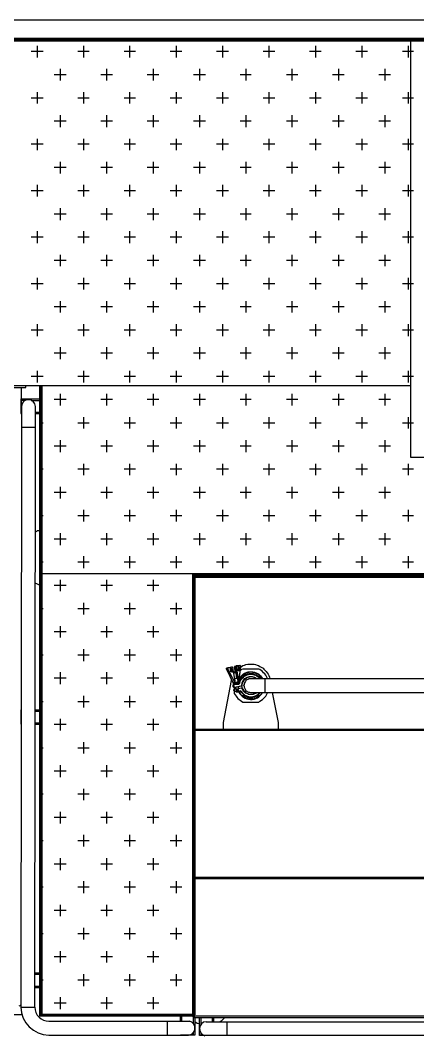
# Model space of a CAD drawing. Header units: millimetres. Extents: x -62354 to 129108, y -71259 to 35407.
# Drawn here: x 13012 to 14100, y -5829 to -3052 of the extents above; entities that cross this region are included whole.
import ezdxf

# ---------------------------------------------------------------- set-up
doc = ezdxf.new("R2010")
doc.units = ezdxf.units.MM
doc.header["$MEASUREMENT"] = 0
doc.layers.add('1st FL Layout xrf$0$CR-Machine', color=7, linetype='Continuous', transparency=0.5)
doc.layers.add('1st FL Layout xrf$0$CR-Sandwich Panel', color=3, linetype='Continuous')

# ---------------------------------------------------------------- blocks, each defined once
blk = doc.blocks.new('1st FL Layout xrf$0$M6')
for p, q in [((-9198.0077, 1894.6927), (-9203.5077, 1894.6927)), ((-9202.6483, 1893.7024), (-9202.6594, 1893.7024)), ((-9202.6075, 1893.2294), (-9201.2492, 1893.2294)), ((-9202.1815, 1893.2233), (-9202.1815, 1893.2294)), ((-9201.448, 1893.2183), (-9202.1827, 1893.2183)), ((-9202.0926, 1892.9677), (-9202.0926, 1892.9726)), ((-9202.0815, 1892.9689), (-9202.0852, 1892.9689)), ((-9202.0703, 1892.9763), (-9202.0703, 1892.9726)), ((-9202.0642, 1892.9738), (-9202.0642, 1892.9701)), ((-9202.0864, 1892.9664), (-9202.0839, 1892.9639)), ((-9202.0852, 1892.9627), (-9202.0827, 1892.9627)), ((-9202.0642, 1892.9664), (-9202.0605, 1892.9664)), ((-9202.0605, 1892.9652), (-9202.0642, 1892.9652)), ((-9202.0629, 1892.9664), (-9202.0629, 1892.9627)), ((-9202.0333, 1892.9417), (-9201.448, 1892.9417)), ((-9202.0753, 1892.9269), (-9202.0753, 1892.9244)), ((-9202.0629, 1892.9331), (-9202.0629, 1892.9306)), ((-9202.1827, 1892.8022), (-9202.1852, 1892.8022)), ((-9202.1852, 1892.8009), (-9199.7118, 1892.8009)), ((-9202.184, 1892.3947), (-9202.184, 1892.3972)), ((-9202.1827, 1892.0218), (-9202.1877, 1892.0218)), ((-9202.184, 1892.0156), (-9202.184, 1892.0218)), ((-9202.1827, 1892.0144), (-9202.1827, 1891.9662)), ((-9202.1667, 1892.0144), (-9202.1667, 1891.9953)), ((-9202.1827, 1891.9662), (-9202.2222, 1891.9662))]:
    blk.add_line(p, q)
for points in [[(-9201.5925, 1894.6927), (-9201.5925, 1893.548), (-9201.2492, 1893.548)], [(-9203.5052, 1894.6903), (-9198.0114, 1894.6903)], [(-9203.5015, 1894.6866), (-9198.0139, 1894.6866)], [(-9201.5925, 1893.7431), (-9203.5201, 1893.7431), (-9203.5201, 1893.7382), (-9203.446, 1893.7382), (-9203.446, 1893.7431)], [(-9202.7199, 1893.7431), (-9202.7199, 1893.7382), (-9202.6458, 1893.7382), (-9202.6458, 1893.7431)], [(-9202.6581, 1893.6888), (-9202.6581, 1893.7382)], [(-9202.605, 1893.7431), (-9202.605, 1892.0218), (-9202.6075, 1892.0218)], [(-9201.448, 1892.0181), (-9202.6075, 1892.0181), (-9202.6075, 1893.7431)], [(-9202.6013, 1892.0242), (-9202.6013, 1893.7431)], [(-9202.6594, 1893.7073), (-9202.6075, 1893.7073)], [(-9202.6594, 1893.7073), (-9202.6594, 1893.6666), (-9202.6581, 1893.6666)], [(-9202.631, 1893.7024), (-9202.6075, 1893.7024)], [(-9202.6594, 1893.6703), (-9202.6581, 1893.6703)], [(-9202.6199, 1893.6703), (-9202.6075, 1893.6703)], [(-9202.6199, 1893.6666), (-9202.6075, 1893.6666)], [(-9202.6199, 1893.6283), (-9202.6581, 1893.6283)], [(-9202.6199, 1893.343), (-9202.6161, 1893.3455), (-9202.6137, 1893.3468), (-9202.61, 1893.3468), (-9202.6075, 1893.348)], [(-9202.1864, 1892.023), (-9202.1889, 1892.023), (-9202.1889, 1893.2294)], [(-9202.1852, 1892.0218), (-9202.1852, 1893.2294)], [(-9202.1827, 1893.2294), (-9202.1827, 1892.3959), (-9202.184, 1892.3947), (-9199.7143, 1892.3947)], [(-9202.1827, 1893.227), (-9202.1815, 1893.227)], [(-9202.1827, 1893.2233), (-9201.243, 1893.2233)], [(-9201.4505, 1893.2208), (-9202.1827, 1893.2208)], [(-9202.1815, 1893.2257), (-9201.4332, 1893.2257)], [(-9202.6075, 1893.1986), (-9202.61, 1893.1986), (-9202.6137, 1893.1998), (-9202.6161, 1893.201), (-9202.6199, 1893.2023), (-9202.6199, 1893.2035)], [(-9202.0728, 1892.9306), (-9202.0926, 1892.9677), (-9202.0963, 1892.9677), (-9202.0963, 1892.9701), (-9202.095, 1892.9714), (-9202.0913, 1892.9726), (-9202.0827, 1892.9738)], [(-9202.0926, 1892.9677), (-9202.0938, 1892.9689), (-9202.0938, 1892.9701), (-9202.0926, 1892.9701)], [(-9202.0926, 1892.9714), (-9202.0913, 1892.9714), (-9202.0815, 1892.9738)], [(-9202.0926, 1892.9726), (-9202.0913, 1892.9726), (-9202.0913, 1892.9714)], [(-9202.0852, 1892.9701), (-9202.0852, 1892.9602), (-9202.0839, 1892.9627), (-9202.0864, 1892.9652)], [(-9202.0827, 1892.9701), (-9202.0852, 1892.9701), (-9202.0864, 1892.9689), (-9202.0864, 1892.9652)], [(-9202.0864, 1892.9677), (-9202.0852, 1892.9689)], [(-9202.0852, 1892.9677), (-9202.0827, 1892.9677), (-9202.0827, 1892.9701)], [(-9202.0815, 1892.9689), (-9202.0827, 1892.9677), (-9202.0839, 1892.9689)], [(-9202.0827, 1892.9738), (-9202.0802, 1892.9738), (-9202.0802, 1892.9714)], [(-9202.0802, 1892.9726), (-9202.0815, 1892.9738)], [(-9202.0716, 1892.9306), (-9202.079, 1892.9714), (-9202.0802, 1892.9714)], [(-9202.0605, 1892.9775), (-9202.0691, 1892.9763), (-9202.0728, 1892.9751), (-9202.0741, 1892.9751), (-9202.0741, 1892.9726)], [(-9202.0716, 1892.9726), (-9202.0642, 1892.9318), (-9202.0654, 1892.9417), (-9202.0716, 1892.9417), (-9202.0728, 1892.9405), (-9202.0741, 1892.9405)], [(-9202.0716, 1892.959), (-9202.0741, 1892.9726), (-9202.0703, 1892.9726)], [(-9202.0691, 1892.9751), (-9202.0716, 1892.9751), (-9202.0716, 1892.9726)], [(-9202.0691, 1892.9751), (-9202.0691, 1892.9763), (-9202.0703, 1892.9763)], [(-9202.0703, 1892.9726), (-9202.0629, 1892.9318)], [(-9202.058, 1892.9763), (-9202.0592, 1892.9775), (-9202.0691, 1892.9751)], [(-9202.0617, 1892.9738), (-9202.0654, 1892.9738), (-9202.0654, 1892.9714), (-9202.0617, 1892.9714)], [(-9202.0642, 1892.9726), (-9202.0654, 1892.9726)], [(-9202.0629, 1892.9677), (-9202.0642, 1892.9677), (-9202.0654, 1892.9689), (-9202.0617, 1892.9701), (-9202.0605, 1892.9701)], [(-9202.0642, 1892.9689), (-9202.0605, 1892.9701), (-9202.0605, 1892.9689), (-9202.0654, 1892.9689)], [(-9202.0629, 1892.9714), (-9202.0642, 1892.9726)], [(-9202.0629, 1892.9677), (-9202.0642, 1892.9689), (-9202.0642, 1892.9677)], [(-9202.0629, 1892.9318), (-9202.0568, 1892.9738), (-9202.0555, 1892.9751), (-9202.0518, 1892.9775), (-9202.0469, 1892.9788), (-9202.0432, 1892.98), (-9202.0382, 1892.9812), (-9202.021, 1892.9812), (-9202.0172, 1892.98), (-9202.0123, 1892.9788), (-9202.0086, 1892.9775), (-9202.0049, 1892.9751), (-9202, 1892.9726), (-9201.9963, 1892.9701), (-9201.9938, 1892.9677), (-9201.9901, 1892.9639), (-9201.9876, 1892.9615), (-9201.9851, 1892.9578), (-9201.9827, 1892.9541), (-9201.9802, 1892.9504), (-9201.979, 1892.9454), (-9201.9777, 1892.9417)], [(-9202.0629, 1892.9714), (-9202.0629, 1892.9738)], [(-9202.0629, 1892.9331), (-9202.0568, 1892.9738)], [(-9202.0617, 1892.9726), (-9202.0629, 1892.9726)], [(-9202.0617, 1892.9738), (-9202.0617, 1892.9714)], [(-9202.0605, 1892.9775), (-9202.0592, 1892.9775)], [(-9202.058, 1892.9763), (-9202.058, 1892.9751), (-9202.0568, 1892.9751), (-9202.0568, 1892.9738)], [(-9202.0963, 1892.9677), (-9202.0778, 1892.9294), (-9202.0778, 1892.9269), (-9202.0703, 1892.9269)], [(-9202.0839, 1892.9627), (-9202.0839, 1892.9602), (-9202.0852, 1892.9602)], [(-9202.0839, 1892.9677), (-9202.0839, 1892.9639), (-9202.0827, 1892.9639), (-9202.0839, 1892.9652), (-9202.0827, 1892.9652), (-9202.0815, 1892.9664), (-9202.0815, 1892.9639), (-9202.0827, 1892.9627)], [(-9202.0827, 1892.9664), (-9202.0839, 1892.9664)], [(-9202.0827, 1892.9677), (-9202.0815, 1892.9652)], [(-9202.0827, 1892.9639), (-9202.0827, 1892.9664)], [(-9202.0827, 1892.9627), (-9202.0815, 1892.9602), (-9202.0802, 1892.9602), (-9202.0815, 1892.9639)], [(-9202.0679, 1892.9417), (-9202.0703, 1892.9578), (-9202.0728, 1892.959), (-9202.0765, 1892.959), (-9202.0765, 1892.9578)], [(-9202.0703, 1892.9578), (-9202.0741, 1892.9578), (-9202.0753, 1892.9565), (-9202.0765, 1892.9565)], [(-9202.0728, 1892.9602), (-9202.0741, 1892.959)], [(-9202.0629, 1892.9627), (-9202.0642, 1892.9627), (-9202.0642, 1892.9664)], [(-9202.0642, 1892.9639), (-9202.0605, 1892.9639)], [(-9202.0617, 1892.9652), (-9202.0629, 1892.9664)], [(-9202.0617, 1892.9664), (-9202.0617, 1892.9627), (-9202.0605, 1892.9639)], [(-9202.0605, 1892.9639), (-9202.0605, 1892.9664)], [(-9201.9851, 1892.9417), (-9201.9851, 1892.9442), (-9201.9864, 1892.9479), (-9201.9888, 1892.9516), (-9201.9913, 1892.9553), (-9201.995, 1892.9578), (-9201.9975, 1892.9615), (-9202.0049, 1892.9664), (-9202.0074, 1892.9677), (-9202.0518, 1892.9677), (-9202.0555, 1892.9664), (-9202.058, 1892.9639)], [(-9202.0333, 1892.9417), (-9202.0358, 1892.9405), (-9202.0382, 1892.9393), (-9202.0407, 1892.938), (-9202.0432, 1892.9368), (-9202.0444, 1892.9343), (-9202.0457, 1892.9331), (-9202.0481, 1892.9281), (-9202.0481, 1892.9257), (-9202.0494, 1892.9232), (-9202.0481, 1892.9207), (-9202.0481, 1892.9183), (-9202.0457, 1892.9133), (-9202.0444, 1892.9109), (-9202.0432, 1892.9084), (-9202.0407, 1892.9071), (-9202.0382, 1892.9059), (-9202.0358, 1892.9047), (-9202.0333, 1892.9047), (-9202.0308, 1892.9034), (-9201.4505, 1892.9034)], [(-9202.0024, 1892.9417), (-9202.0086, 1892.9467), (-9202.0098, 1892.9467), (-9202.0049, 1892.9417)], [(-9201.9913, 1892.9417), (-9201.9913, 1892.9034)], [(-9202.1049, 1892.8034), (-9202.1049, 1892.8219), (-9202.0827, 1892.9368), (-9202.0827, 1892.9405)], [(-9202.0778, 1892.9294), (-9202.0728, 1892.9306)], [(-9202.0703, 1892.9306), (-9202.0716, 1892.9294), (-9202.0778, 1892.9294)], [(-9202.0765, 1892.9257), (-9202.0765, 1892.9232), (-9202.0778, 1892.9232)], [(-9202.0778, 1892.9195), (-9202.0778, 1892.9244), (-9202.0753, 1892.9244)], [(-9202.0778, 1892.922), (-9202.0765, 1892.9207), (-9202.0765, 1892.9183), (-9202.0741, 1892.9183), (-9202.0568, 1892.922), (-9202.0555, 1892.922), (-9202.0543, 1892.9232), (-9202.0543, 1892.9207), (-9202.0568, 1892.9207)], [(-9202.0741, 1892.917), (-9202.0753, 1892.917), (-9202.0778, 1892.9195), (-9202.0765, 1892.9207)], [(-9202.0629, 1892.9306), (-9202.0765, 1892.9306), (-9202.0765, 1892.9294)], [(-9202.0617, 1892.9281), (-9202.0753, 1892.9281), (-9202.0765, 1892.9269)], [(-9202.0765, 1892.9257), (-9202.0741, 1892.9257)], [(-9202.0605, 1892.9294), (-9202.0605, 1892.9281), (-9202.0617, 1892.9269), (-9202.0629, 1892.9269), (-9202.0753, 1892.9244)], [(-9202.0753, 1892.9257), (-9202.0629, 1892.9269), (-9202.0629, 1892.9294)], [(-9202.0753, 1892.917), (-9202.0753, 1892.901), (-9202.0728, 1892.8973), (-9202.0703, 1892.8936), (-9202.0679, 1892.8911), (-9202.0654, 1892.8874), (-9202.0617, 1892.8849), (-9202.0592, 1892.8824), (-9202.0518, 1892.8775), (-9202.0074, 1892.8775), (-9202.0049, 1892.88), (-9201.9975, 1892.8849), (-9201.995, 1892.8874), (-9201.9913, 1892.8911), (-9201.9888, 1892.8936), (-9201.9864, 1892.8973), (-9201.9851, 1892.901), (-9201.9851, 1892.9034)], [(-9202.0753, 1892.9133), (-9202.0741, 1892.9133)], [(-9202.0568, 1892.922), (-9202.0568, 1892.9207), (-9202.0741, 1892.917), (-9202.0741, 1892.9183)], [(-9202.0716, 1892.9183), (-9202.0716, 1892.9146)], [(-9202.0691, 1892.9281), (-9202.0703, 1892.9269)], [(-9202.0617, 1892.9318), (-9202.0679, 1892.9318), (-9202.0691, 1892.9306)], [(-9202.0605, 1892.9294), (-9202.0679, 1892.9294), (-9202.0691, 1892.9281)], [(-9202.0654, 1892.9084), (-9202.0679, 1892.9084), (-9202.0691, 1892.9096), (-9202.0691, 1892.9121), (-9202.0679, 1892.9133), (-9202.0654, 1892.9133), (-9202.0642, 1892.9121), (-9202.0642, 1892.9096), (-9202.0654, 1892.9084)], [(-9202.0642, 1892.9269), (-9202.0642, 1892.9281)], [(-9202.0629, 1892.9158), (-9202.0642, 1892.9195)], [(-9202.0617, 1892.9281), (-9202.0617, 1892.9318)], [(-9202.0555, 1892.9207), (-9202.0543, 1892.9195), (-9202.0543, 1892.917)], [(-9202.0555, 1892.917), (-9202.0543, 1892.917), (-9202.0531, 1892.9158), (-9202.0531, 1892.9146)], [(-9202.0518, 1892.9146), (-9202.0543, 1892.9146), (-9202.0543, 1892.9158), (-9202.0555, 1892.9158)], [(-9202.0148, 1892.9034), (-9202.0172, 1892.901), (-9202.0197, 1892.8997), (-9202.0234, 1892.8985), (-9202.0358, 1892.8985), (-9202.0382, 1892.8997), (-9202.0407, 1892.901), (-9202.0444, 1892.9022), (-9202.0481, 1892.9059), (-9202.0506, 1892.9084), (-9202.0518, 1892.9121), (-9202.0531, 1892.9146)], [(-9202.0753, 1892.9096), (-9202.0765, 1892.9096), (-9202.0765, 1892.9121), (-9202.0741, 1892.9121)], [(-9202.0765, 1892.9096), (-9202.0741, 1892.9071), (-9202.0728, 1892.9071), (-9202.0605, 1892.9084), (-9202.058, 1892.9084), (-9202.0568, 1892.9071), (-9202.0568, 1892.9059), (-9202.058, 1892.9071), (-9202.0592, 1892.9071), (-9202.0592, 1892.9084), (-9202.0605, 1892.9071), (-9202.0605, 1892.9084)], [(-9202.0728, 1892.9071), (-9202.0728, 1892.9059), (-9202.0753, 1892.9059)], [(-9202.0605, 1892.9071), (-9202.0728, 1892.9059)], [(-9202.0703, 1892.9059), (-9202.0642, 1892.9059), (-9202.0629, 1892.9071)], [(-9202.0654, 1892.9096), (-9202.0654, 1892.9121), (-9202.0679, 1892.9121), (-9202.0679, 1892.9096), (-9202.0654, 1892.9096)], [(-9201.9987, 1892.9034), (-9202, 1892.9022), (-9202.0024, 1892.8985), (-9202.0049, 1892.896), (-9202.0086, 1892.8948), (-9202.0111, 1892.8923), (-9202.0135, 1892.8899), (-9202.0172, 1892.8886), (-9202.021, 1892.8886), (-9202.0247, 1892.8874), (-9202.0345, 1892.8874), (-9202.0382, 1892.8886), (-9202.0419, 1892.8886), (-9202.0457, 1892.8899), (-9202.0481, 1892.8923), (-9202.0518, 1892.8948), (-9202.0543, 1892.896), (-9202.0568, 1892.8985), (-9202.0592, 1892.9022), (-9202.0617, 1892.9071)], [(-9201.9543, 1892.8034), (-9201.9543, 1892.8219), (-9201.9703, 1892.9034)], [(-9202.6594, 1892.8565), (-9202.6594, 1892.817)], [(-9202.6211, 1892.8565), (-9202.6075, 1892.8565)], [(-9202.6211, 1892.8528), (-9202.6075, 1892.8528)], [(-9202.6211, 1892.8207), (-9202.6075, 1892.8207)], [(-9202.6211, 1892.817), (-9202.6075, 1892.817)], [(-9202.184, 1892.8034), (-9199.7143, 1892.8034)], [(-9202.184, 1892.8009), (-9202.184, 1892.8034)], [(-9202.1852, 1892.3972), (-9202.1827, 1892.3972)], [(-9202.1827, 1892.3984), (-9202.184, 1892.3972)], [(-9202.184, 1892.3959), (-9202.1827, 1892.3972)], [(-9202.1827, 1892.3984), (-9199.7143, 1892.3984)], [(-9202.1827, 1892.3947), (-9202.1827, 1892.0218)], [(-9202.6594, 1892.1366), (-9202.6594, 1892.1156)], [(-9202.6211, 1892.1366), (-9202.6075, 1892.1366)], [(-9202.6211, 1892.1329), (-9202.6075, 1892.1329)], [(-9202.6211, 1892.1008), (-9202.6075, 1892.1008)], [(-9202.6211, 1892.0971), (-9202.6075, 1892.0971)], [(-9202.6569, 1892.0218), (-9202.7199, 1892.0218), (-9202.7199, 1892.0465)], [(-9202.6075, 1892.0181), (-9202.6063, 1892.0193)], [(-9202.605, 1892.0205), (-9202.6063, 1892.0193)], [(-9202.605, 1892.0205), (-9202.6013, 1892.0242)], [(-9202.605, 1892.0218), (-9202.6038, 1892.023), (-9202.6026, 1892.023)], [(-9202.6026, 1892.0242), (-9202.6026, 1892.0218), (-9202.6038, 1892.0205)], [(-9202.6026, 1892.0218), (-9202.6038, 1892.0218), (-9202.6038, 1892.023)], [(-9202.1864, 1892.0181), (-9202.1864, 1892.0205), (-9202.6038, 1892.0205), (-9202.6038, 1892.0181)], [(-9202.6026, 1892.0242), (-9202.1889, 1892.0242)], [(-9202.5828, 1892.0045), (-9202.1976, 1892.0044)], [(-9202.2593, 1892.0045), (-9202.2593, 1891.9662)], [(-9202.2222, 1892.0045), (-9202.2222, 1892.0181)], [(-9202.2185, 1892.0045), (-9202.2185, 1892.0181)], [(-9202.1889, 1892.0242), (-9202.1864, 1892.0218)], [(-9202.1864, 1892.0205), (-9202.1877, 1892.0218), (-9202.1877, 1892.023)], [(-9202.1864, 1892.0181), (-9202.1877, 1892.0168), (-9202.1877, 1892.0181)], [(-9202.1877, 1892.0168), (-9202.184, 1892.0168)], [(-9202.1864, 1892.023), (-9202.1864, 1892.0218)], [(-9202.1864, 1891.9971), (-9202.1864, 1892.0168)], [(-9202.1852, 1892.0181), (-9202.1852, 1892.0144), (-9202.184, 1892.0156)], [(-9202.1852, 1892.0144), (-9201.4505, 1892.0144)], [(-9202.1704, 1891.9958), (-9202.1716, 1891.9971), (-9202.1765, 1891.9983), (-9202.1802, 1892.0008), (-9202.1827, 1892.002)], [(-9201.4826, 1891.965), (-9202.1704, 1891.965), (-9202.1704, 1892.0144)], [(-9202.1524, 1892.0032), (-9201.485, 1892.0032)], [(-9202.1346, 1892.0032), (-9202.1346, 1892.0144)], [(-9202.1309, 1892.0032), (-9202.1309, 1892.0144)], [(-9202.1012, 1892.0144), (-9202.1049, 1892.0106), (-9202.1074, 1892.0082), (-9202.1111, 1892.0045), (-9202.1136, 1892.0032)], [(-9202.095, 1891.965), (-9202.095, 1892.0032)], [(-9202.1864, 1891.9662), (-9202.1864, 1891.9736)], [(-9202.1667, 1891.9723), (-9202.1667, 1891.9662)], [(-9202.5828, 1891.9662), (-9202.2003, 1891.9662)], [(-9202.1938, 1891.9674), (-9202.1827, 1891.9674)], [(-9202.1704, 1891.9662), (-9202.1593, 1891.9662)]]:
    blk.add_lwpolyline(points)
at = {"color": 253}
for points in [[(-9202.6149, 1894.673), (-9202.6149, 1894.6409)], [(-9202.4877, 1894.673), (-9202.4877, 1894.6409)], [(-9202.3618, 1894.673), (-9202.3618, 1894.6409)], [(-9202.2346, 1894.673), (-9202.2346, 1894.6409)], [(-9202.1074, 1894.673), (-9202.1074, 1894.6409)], [(-9201.9802, 1894.673), (-9201.9802, 1894.6409)], [(-9201.853, 1894.673), (-9201.853, 1894.6409)], [(-9201.7258, 1894.673), (-9201.7258, 1894.6409)], [(-9201.5986, 1894.673), (-9201.5986, 1894.6409)], [(-9202.5989, 1894.6569), (-9202.631, 1894.6569)], [(-9202.4729, 1894.6569), (-9202.5038, 1894.6569)], [(-9202.3457, 1894.6569), (-9202.3766, 1894.6569)], [(-9202.2185, 1894.6569), (-9202.2506, 1894.6569)], [(-9202.0913, 1894.6569), (-9202.1234, 1894.6569)], [(-9201.9642, 1894.6569), (-9201.9963, 1894.6569)], [(-9201.837, 1894.6569), (-9201.8691, 1894.6569)], [(-9201.7098, 1894.6569), (-9201.7419, 1894.6569)], [(-9201.5838, 1894.6569), (-9201.6147, 1894.6569)], [(-9202.5519, 1894.61), (-9202.5519, 1894.5779)], [(-9202.4247, 1894.61), (-9202.4247, 1894.5779)], [(-9202.2976, 1894.61), (-9202.2976, 1894.5779)], [(-9202.1704, 1894.61), (-9202.1704, 1894.5779)], [(-9202.0432, 1894.61), (-9202.0432, 1894.5779)], [(-9201.9172, 1894.61), (-9201.9172, 1894.5779)], [(-9201.79, 1894.61), (-9201.79, 1894.5779)], [(-9201.6628, 1894.61), (-9201.6628, 1894.5779)], [(-9202.5359, 1894.5939), (-9202.568, 1894.5939)], [(-9202.4087, 1894.5939), (-9202.4408, 1894.5939)], [(-9202.2815, 1894.5939), (-9202.3136, 1894.5939)], [(-9202.1543, 1894.5939), (-9202.1864, 1894.5939)], [(-9202.0284, 1894.5939), (-9202.0592, 1894.5939)], [(-9201.9012, 1894.5939), (-9201.932, 1894.5939)], [(-9201.774, 1894.5939), (-9201.8061, 1894.5939)], [(-9201.6468, 1894.5939), (-9201.6789, 1894.5939)], [(-9202.5989, 1894.5297), (-9202.631, 1894.5297)], [(-9202.6149, 1894.5458), (-9202.6149, 1894.5149)], [(-9202.4729, 1894.5297), (-9202.5038, 1894.5297)], [(-9202.4877, 1894.5458), (-9202.4877, 1894.5149)], [(-9202.3457, 1894.5297), (-9202.3766, 1894.5297)], [(-9202.3618, 1894.5458), (-9202.3618, 1894.5149)], [(-9202.2185, 1894.5297), (-9202.2506, 1894.5297)], [(-9202.2346, 1894.5458), (-9202.2346, 1894.5149)], [(-9202.0913, 1894.5297), (-9202.1234, 1894.5297)], [(-9202.1074, 1894.5458), (-9202.1074, 1894.5149)], [(-9201.9642, 1894.5297), (-9201.9963, 1894.5297)], [(-9201.9802, 1894.5458), (-9201.9802, 1894.5149)], [(-9201.837, 1894.5297), (-9201.8691, 1894.5297)], [(-9201.853, 1894.5458), (-9201.853, 1894.5149)], [(-9201.7098, 1894.5297), (-9201.7419, 1894.5297)], [(-9201.7258, 1894.5458), (-9201.7258, 1894.5149)], [(-9201.5838, 1894.5297), (-9201.6147, 1894.5297)], [(-9201.5986, 1894.5458), (-9201.5986, 1894.5149)], [(-9202.5519, 1894.4828), (-9202.5519, 1894.4507)], [(-9202.4247, 1894.4828), (-9202.4247, 1894.4507)], [(-9202.2976, 1894.4828), (-9202.2976, 1894.4507)], [(-9202.1704, 1894.4828), (-9202.1704, 1894.4507)], [(-9202.0432, 1894.4828), (-9202.0432, 1894.4507)], [(-9201.9172, 1894.4828), (-9201.9172, 1894.4507)], [(-9201.79, 1894.4828), (-9201.79, 1894.4507)], [(-9201.6628, 1894.4828), (-9201.6628, 1894.4507)], [(-9202.5359, 1894.4668), (-9202.568, 1894.4668)], [(-9202.4087, 1894.4668), (-9202.4408, 1894.4668)], [(-9202.2815, 1894.4668), (-9202.3136, 1894.4668)], [(-9202.1543, 1894.4668), (-9202.1864, 1894.4668)], [(-9202.0284, 1894.4668), (-9202.0592, 1894.4668)], [(-9201.9012, 1894.4668), (-9201.932, 1894.4668)], [(-9201.774, 1894.4668), (-9201.8061, 1894.4668)], [(-9201.6468, 1894.4668), (-9201.6789, 1894.4668)], [(-9202.6149, 1894.4186), (-9202.6149, 1894.3877)], [(-9202.4877, 1894.4186), (-9202.4877, 1894.3877)], [(-9202.3618, 1894.4186), (-9202.3618, 1894.3877)], [(-9202.2346, 1894.4186), (-9202.2346, 1894.3877)], [(-9202.1074, 1894.4186), (-9202.1074, 1894.3877)], [(-9201.9802, 1894.4186), (-9201.9802, 1894.3877)], [(-9201.853, 1894.4186), (-9201.853, 1894.3877)], [(-9201.7258, 1894.4186), (-9201.7258, 1894.3877)], [(-9201.5986, 1894.4186), (-9201.5986, 1894.3877)], [(-9202.5989, 1894.4038), (-9202.631, 1894.4038)], [(-9202.4729, 1894.4038), (-9202.5038, 1894.4038)], [(-9202.3457, 1894.4038), (-9202.3766, 1894.4038)], [(-9202.2185, 1894.4038), (-9202.2506, 1894.4038)], [(-9202.0913, 1894.4038), (-9202.1234, 1894.4038)], [(-9201.9642, 1894.4038), (-9201.9963, 1894.4038)], [(-9201.837, 1894.4038), (-9201.8691, 1894.4038)], [(-9201.7098, 1894.4038), (-9201.7419, 1894.4038)], [(-9201.5838, 1894.4038), (-9201.6147, 1894.4038)], [(-9202.5359, 1894.3396), (-9202.568, 1894.3396)], [(-9202.5519, 1894.3556), (-9202.5519, 1894.3235)], [(-9202.4087, 1894.3396), (-9202.4408, 1894.3396)], [(-9202.4247, 1894.3556), (-9202.4247, 1894.3235)], [(-9202.2815, 1894.3396), (-9202.3136, 1894.3396)], [(-9202.2976, 1894.3556), (-9202.2976, 1894.3235)], [(-9202.1543, 1894.3396), (-9202.1864, 1894.3396)], [(-9202.1704, 1894.3556), (-9202.1704, 1894.3235)], [(-9202.0284, 1894.3396), (-9202.0592, 1894.3396)], [(-9202.0432, 1894.3556), (-9202.0432, 1894.3235)], [(-9201.9012, 1894.3396), (-9201.932, 1894.3396)], [(-9201.9172, 1894.3556), (-9201.9172, 1894.3235)], [(-9201.774, 1894.3396), (-9201.8061, 1894.3396)], [(-9201.79, 1894.3556), (-9201.79, 1894.3235)], [(-9201.6468, 1894.3396), (-9201.6789, 1894.3396)], [(-9201.6628, 1894.3556), (-9201.6628, 1894.3235)], [(-9202.5989, 1894.2766), (-9202.631, 1894.2766)], [(-9202.6149, 1894.2926), (-9202.6149, 1894.2605)], [(-9202.4729, 1894.2766), (-9202.5038, 1894.2766)], [(-9202.4877, 1894.2926), (-9202.4877, 1894.2605)], [(-9202.3457, 1894.2766), (-9202.3766, 1894.2766)], [(-9202.3618, 1894.2926), (-9202.3618, 1894.2605)], [(-9202.2185, 1894.2766), (-9202.2506, 1894.2766)], [(-9202.2346, 1894.2926), (-9202.2346, 1894.2605)], [(-9202.0913, 1894.2766), (-9202.1234, 1894.2766)], [(-9202.1074, 1894.2926), (-9202.1074, 1894.2605)], [(-9201.9642, 1894.2766), (-9201.9963, 1894.2766)], [(-9201.9802, 1894.2926), (-9201.9802, 1894.2605)], [(-9201.837, 1894.2766), (-9201.8691, 1894.2766)], [(-9201.853, 1894.2926), (-9201.853, 1894.2605)], [(-9201.7098, 1894.2766), (-9201.7419, 1894.2766)], [(-9201.7258, 1894.2926), (-9201.7258, 1894.2605)], [(-9201.5838, 1894.2766), (-9201.6147, 1894.2766)], [(-9201.5986, 1894.2926), (-9201.5986, 1894.2605)], [(-9202.5519, 1894.2284), (-9202.5519, 1894.1963)], [(-9202.4247, 1894.2284), (-9202.4247, 1894.1963)], [(-9202.2976, 1894.2284), (-9202.2976, 1894.1963)], [(-9202.1704, 1894.2284), (-9202.1704, 1894.1963)], [(-9202.0432, 1894.2284), (-9202.0432, 1894.1963)], [(-9201.9172, 1894.2284), (-9201.9172, 1894.1963)], [(-9201.79, 1894.2284), (-9201.79, 1894.1963)], [(-9201.6628, 1894.2284), (-9201.6628, 1894.1963)], [(-9202.5359, 1894.2124), (-9202.568, 1894.2124)], [(-9202.4087, 1894.2124), (-9202.4408, 1894.2124)], [(-9202.2815, 1894.2124), (-9202.3136, 1894.2124)], [(-9202.1543, 1894.2124), (-9202.1864, 1894.2124)], [(-9202.0284, 1894.2124), (-9202.0592, 1894.2124)], [(-9201.9012, 1894.2124), (-9201.932, 1894.2124)], [(-9201.774, 1894.2124), (-9201.8061, 1894.2124)], [(-9201.6468, 1894.2124), (-9201.6789, 1894.2124)], [(-9202.6149, 1894.1655), (-9202.6149, 1894.1333)], [(-9202.4877, 1894.1655), (-9202.4877, 1894.1333)], [(-9202.3618, 1894.1655), (-9202.3618, 1894.1333)], [(-9202.2346, 1894.1655), (-9202.2346, 1894.1333)], [(-9202.1074, 1894.1655), (-9202.1074, 1894.1333)], [(-9201.9802, 1894.1655), (-9201.9802, 1894.1333)], [(-9201.853, 1894.1655), (-9201.853, 1894.1333)], [(-9201.7258, 1894.1655), (-9201.7258, 1894.1333)], [(-9201.5986, 1894.1655), (-9201.5986, 1894.1333)], [(-9202.5989, 1894.1494), (-9202.631, 1894.1494)], [(-9202.4729, 1894.1494), (-9202.5038, 1894.1494)], [(-9202.3457, 1894.1494), (-9202.3766, 1894.1494)], [(-9202.2185, 1894.1494), (-9202.2506, 1894.1494)], [(-9202.0913, 1894.1494), (-9202.1234, 1894.1494)], [(-9201.9642, 1894.1494), (-9201.9963, 1894.1494)], [(-9201.837, 1894.1494), (-9201.8691, 1894.1494)], [(-9201.7098, 1894.1494), (-9201.7419, 1894.1494)], [(-9201.5838, 1894.1494), (-9201.6147, 1894.1494)], [(-9202.5359, 1894.0852), (-9202.568, 1894.0852)], [(-9202.5519, 1894.1012), (-9202.5519, 1894.0704)], [(-9202.4087, 1894.0852), (-9202.4408, 1894.0852)], [(-9202.4247, 1894.1012), (-9202.4247, 1894.0704)], [(-9202.2815, 1894.0852), (-9202.3136, 1894.0852)], [(-9202.2976, 1894.1012), (-9202.2976, 1894.0704)], [(-9202.1543, 1894.0852), (-9202.1864, 1894.0852)], [(-9202.1704, 1894.1012), (-9202.1704, 1894.0704)], [(-9202.0284, 1894.0852), (-9202.0592, 1894.0852)], [(-9202.0432, 1894.1012), (-9202.0432, 1894.0704)], [(-9201.9012, 1894.0852), (-9201.932, 1894.0852)], [(-9201.9172, 1894.1012), (-9201.9172, 1894.0704)], [(-9201.774, 1894.0852), (-9201.8061, 1894.0852)], [(-9201.79, 1894.1012), (-9201.79, 1894.0704)], [(-9201.6468, 1894.0852), (-9201.6789, 1894.0852)], [(-9201.6628, 1894.1012), (-9201.6628, 1894.0704)], [(-9202.6149, 1894.0383), (-9202.6149, 1894.0062)], [(-9202.4877, 1894.0383), (-9202.4877, 1894.0062)], [(-9202.3618, 1894.0383), (-9202.3618, 1894.0062)], [(-9202.2346, 1894.0383), (-9202.2346, 1894.0062)], [(-9202.1074, 1894.0383), (-9202.1074, 1894.0062)], [(-9201.9802, 1894.0383), (-9201.9802, 1894.0062)], [(-9201.853, 1894.0383), (-9201.853, 1894.0062)], [(-9201.7258, 1894.0383), (-9201.7258, 1894.0062)], [(-9201.5986, 1894.0383), (-9201.5986, 1894.0062)], [(-9202.5989, 1894.0222), (-9202.631, 1894.0222)], [(-9202.4729, 1894.0222), (-9202.5038, 1894.0222)], [(-9202.3457, 1894.0222), (-9202.3766, 1894.0222)], [(-9202.2185, 1894.0222), (-9202.2506, 1894.0222)], [(-9202.0913, 1894.0222), (-9202.1234, 1894.0222)], [(-9201.9642, 1894.0222), (-9201.9963, 1894.0222)], [(-9201.837, 1894.0222), (-9201.8691, 1894.0222)], [(-9201.7098, 1894.0222), (-9201.7419, 1894.0222)], [(-9201.5838, 1894.0222), (-9201.6147, 1894.0222)], [(-9202.5519, 1893.9741), (-9202.5519, 1893.9432)], [(-9202.4247, 1893.9741), (-9202.4247, 1893.9432)], [(-9202.2976, 1893.9741), (-9202.2976, 1893.9432)], [(-9202.1704, 1893.9741), (-9202.1704, 1893.9432)], [(-9202.0432, 1893.9741), (-9202.0432, 1893.9432)], [(-9201.9172, 1893.9741), (-9201.9172, 1893.9432)], [(-9201.79, 1893.9741), (-9201.79, 1893.9432)], [(-9201.6628, 1893.9741), (-9201.6628, 1893.9432)], [(-9202.5359, 1893.9592), (-9202.568, 1893.9592)], [(-9202.4087, 1893.9592), (-9202.4408, 1893.9592)], [(-9202.2815, 1893.9592), (-9202.3136, 1893.9592)], [(-9202.1543, 1893.9592), (-9202.1864, 1893.9592)], [(-9202.0284, 1893.9592), (-9202.0592, 1893.9592)], [(-9201.9012, 1893.9592), (-9201.932, 1893.9592)], [(-9201.774, 1893.9592), (-9201.8061, 1893.9592)], [(-9201.6468, 1893.9592), (-9201.6789, 1893.9592)], [(-9202.5989, 1893.895), (-9202.631, 1893.895)], [(-9202.6149, 1893.9111), (-9202.6149, 1893.879)], [(-9202.4729, 1893.895), (-9202.5038, 1893.895)], [(-9202.4877, 1893.9111), (-9202.4877, 1893.879)], [(-9202.3457, 1893.895), (-9202.3766, 1893.895)], [(-9202.3618, 1893.9111), (-9202.3618, 1893.879)], [(-9202.2185, 1893.895), (-9202.2506, 1893.895)], [(-9202.2346, 1893.9111), (-9202.2346, 1893.879)], [(-9202.0913, 1893.895), (-9202.1234, 1893.895)], [(-9202.1074, 1893.9111), (-9202.1074, 1893.879)], [(-9201.9642, 1893.895), (-9201.9963, 1893.895)], [(-9201.9802, 1893.9111), (-9201.9802, 1893.879)], [(-9201.837, 1893.895), (-9201.8691, 1893.895)], [(-9201.853, 1893.9111), (-9201.853, 1893.879)], [(-9201.7098, 1893.895), (-9201.7419, 1893.895)], [(-9201.7258, 1893.9111), (-9201.7258, 1893.879)], [(-9201.5838, 1893.895), (-9201.6147, 1893.895)], [(-9201.5986, 1893.9111), (-9201.5986, 1893.879)], [(-9202.5359, 1893.832), (-9202.568, 1893.832)], [(-9202.5519, 1893.8481), (-9202.5519, 1893.816)], [(-9202.4087, 1893.832), (-9202.4408, 1893.832)], [(-9202.4247, 1893.8481), (-9202.4247, 1893.816)], [(-9202.2815, 1893.832), (-9202.3136, 1893.832)], [(-9202.2976, 1893.8481), (-9202.2976, 1893.816)], [(-9202.1543, 1893.832), (-9202.1864, 1893.832)], [(-9202.1704, 1893.8481), (-9202.1704, 1893.816)], [(-9202.0284, 1893.832), (-9202.0592, 1893.832)], [(-9202.0432, 1893.8481), (-9202.0432, 1893.816)], [(-9201.9012, 1893.832), (-9201.932, 1893.832)], [(-9201.9172, 1893.8481), (-9201.9172, 1893.816)], [(-9201.774, 1893.832), (-9201.8061, 1893.832)], [(-9201.79, 1893.8481), (-9201.79, 1893.816)], [(-9201.6468, 1893.832), (-9201.6789, 1893.832)], [(-9201.6628, 1893.8481), (-9201.6628, 1893.816)], [(-9202.6149, 1893.7839), (-9202.6149, 1893.7518)], [(-9202.4877, 1893.7839), (-9202.4877, 1893.7518)], [(-9202.3618, 1893.7839), (-9202.3618, 1893.7518)], [(-9202.2346, 1893.7839), (-9202.2346, 1893.7518)], [(-9202.1074, 1893.7839), (-9202.1074, 1893.7518)], [(-9201.9802, 1893.7839), (-9201.9802, 1893.7518)], [(-9201.853, 1893.7839), (-9201.853, 1893.7518)], [(-9201.7258, 1893.7839), (-9201.7258, 1893.7518)], [(-9201.5986, 1893.7839), (-9201.5986, 1893.7518)], [(-9202.5989, 1893.7678), (-9202.631, 1893.7678)], [(-9202.4729, 1893.7678), (-9202.5038, 1893.7678)], [(-9202.3457, 1893.7678), (-9202.3766, 1893.7678)], [(-9202.2185, 1893.7678), (-9202.2506, 1893.7678)], [(-9202.0913, 1893.7678), (-9202.1234, 1893.7678)], [(-9201.9642, 1893.7678), (-9201.9963, 1893.7678)], [(-9201.837, 1893.7678), (-9201.8691, 1893.7678)], [(-9201.7098, 1893.7678), (-9201.7419, 1893.7678)], [(-9201.5838, 1893.7678), (-9201.6147, 1893.7678)], [(-9202.5519, 1893.7209), (-9202.5519, 1893.6888)], [(-9202.4247, 1893.7209), (-9202.4247, 1893.6888)], [(-9202.2976, 1893.7209), (-9202.2976, 1893.6888)], [(-9202.1704, 1893.7209), (-9202.1704, 1893.6888)], [(-9202.0432, 1893.7209), (-9202.0432, 1893.6888)], [(-9201.9172, 1893.7209), (-9201.9172, 1893.6888)], [(-9201.79, 1893.7209), (-9201.79, 1893.6888)], [(-9201.6628, 1893.7209), (-9201.6628, 1893.6888)], [(-9202.5359, 1893.7049), (-9202.568, 1893.7049)], [(-9202.4087, 1893.7049), (-9202.4408, 1893.7049)], [(-9202.2815, 1893.7049), (-9202.3136, 1893.7049)], [(-9202.1543, 1893.7049), (-9202.1864, 1893.7049)], [(-9202.0284, 1893.7049), (-9202.0592, 1893.7049)], [(-9201.9012, 1893.7049), (-9201.932, 1893.7049)], [(-9201.774, 1893.7049), (-9201.8061, 1893.7049)], [(-9201.6468, 1893.7049), (-9201.6789, 1893.7049)], [(-9202.5989, 1893.6406), (-9202.6013, 1893.6406)], [(-9202.4729, 1893.6406), (-9202.5038, 1893.6406)], [(-9202.4877, 1893.6567), (-9202.4877, 1893.6258)], [(-9202.3457, 1893.6406), (-9202.3766, 1893.6406)], [(-9202.3618, 1893.6567), (-9202.3618, 1893.6258)], [(-9202.2185, 1893.6406), (-9202.2506, 1893.6406)], [(-9202.2346, 1893.6567), (-9202.2346, 1893.6258)], [(-9202.0913, 1893.6406), (-9202.1234, 1893.6406)], [(-9202.1074, 1893.6567), (-9202.1074, 1893.6258)], [(-9201.9642, 1893.6406), (-9201.9963, 1893.6406)], [(-9201.9802, 1893.6567), (-9201.9802, 1893.6258)], [(-9201.837, 1893.6406), (-9201.8691, 1893.6406)], [(-9201.853, 1893.6567), (-9201.853, 1893.6258)], [(-9201.7098, 1893.6406), (-9201.7419, 1893.6406)], [(-9201.7258, 1893.6567), (-9201.7258, 1893.6258)], [(-9201.5838, 1893.6406), (-9201.6147, 1893.6406)], [(-9201.5986, 1893.6567), (-9201.5986, 1893.6258)], [(-9202.5519, 1893.5937), (-9202.5519, 1893.5616)], [(-9202.4247, 1893.5937), (-9202.4247, 1893.5616)], [(-9202.2976, 1893.5937), (-9202.2976, 1893.5616)], [(-9202.1704, 1893.5937), (-9202.1704, 1893.5616)], [(-9202.0432, 1893.5937), (-9202.0432, 1893.5616)], [(-9201.9172, 1893.5937), (-9201.9172, 1893.5616)], [(-9201.79, 1893.5937), (-9201.79, 1893.5616)], [(-9201.6628, 1893.5937), (-9201.6628, 1893.5616)], [(-9202.5359, 1893.5777), (-9202.568, 1893.5777)], [(-9202.4087, 1893.5777), (-9202.4408, 1893.5777)], [(-9202.2815, 1893.5777), (-9202.3136, 1893.5777)], [(-9202.1543, 1893.5777), (-9202.1864, 1893.5777)], [(-9202.0284, 1893.5777), (-9202.0592, 1893.5777)], [(-9201.9012, 1893.5777), (-9201.932, 1893.5777)], [(-9201.774, 1893.5777), (-9201.8061, 1893.5777)], [(-9201.6468, 1893.5777), (-9201.6789, 1893.5777)], [(-9202.4877, 1893.5295), (-9202.4877, 1893.4986)], [(-9202.3618, 1893.5295), (-9202.3618, 1893.4986)], [(-9202.2346, 1893.5295), (-9202.2346, 1893.4986)], [(-9202.1074, 1893.5295), (-9202.1074, 1893.4986)], [(-9201.9802, 1893.5295), (-9201.9802, 1893.4986)], [(-9201.853, 1893.5295), (-9201.853, 1893.4986)], [(-9201.7258, 1893.5295), (-9201.7258, 1893.4986)], [(-9201.5986, 1893.5295), (-9201.5986, 1893.4986)], [(-9202.5989, 1893.5147), (-9202.6013, 1893.5147)], [(-9202.4729, 1893.5147), (-9202.5038, 1893.5147)], [(-9202.3457, 1893.5147), (-9202.3766, 1893.5147)], [(-9202.2185, 1893.5147), (-9202.2506, 1893.5147)], [(-9202.0913, 1893.5147), (-9202.1234, 1893.5147)], [(-9201.9642, 1893.5147), (-9201.9963, 1893.5147)], [(-9201.837, 1893.5147), (-9201.8691, 1893.5147)], [(-9201.7098, 1893.5147), (-9201.7419, 1893.5147)], [(-9201.5838, 1893.5147), (-9201.6147, 1893.5147)], [(-9202.5359, 1893.4505), (-9202.568, 1893.4505)], [(-9202.5519, 1893.4665), (-9202.5519, 1893.4344)], [(-9202.4087, 1893.4505), (-9202.4408, 1893.4505)], [(-9202.4247, 1893.4665), (-9202.4247, 1893.4344)], [(-9202.2815, 1893.4505), (-9202.3136, 1893.4505)], [(-9202.2976, 1893.4665), (-9202.2976, 1893.4344)], [(-9202.1543, 1893.4505), (-9202.1864, 1893.4505)], [(-9202.1704, 1893.4665), (-9202.1704, 1893.4344)], [(-9202.0284, 1893.4505), (-9202.0592, 1893.4505)], [(-9202.0432, 1893.4665), (-9202.0432, 1893.4344)], [(-9201.9012, 1893.4505), (-9201.932, 1893.4505)], [(-9201.9172, 1893.4665), (-9201.9172, 1893.4344)], [(-9201.774, 1893.4505), (-9201.8061, 1893.4505)], [(-9201.79, 1893.4665), (-9201.79, 1893.4344)], [(-9201.6468, 1893.4505), (-9201.6789, 1893.4505)], [(-9201.6628, 1893.4665), (-9201.6628, 1893.4344)], [(-9202.5989, 1893.3875), (-9202.6013, 1893.3875)], [(-9202.4729, 1893.3875), (-9202.5038, 1893.3875)], [(-9202.4877, 1893.4036), (-9202.4877, 1893.3714)], [(-9202.3457, 1893.3875), (-9202.3766, 1893.3875)], [(-9202.3618, 1893.4036), (-9202.3618, 1893.3714)], [(-9202.2185, 1893.3875), (-9202.2506, 1893.3875)], [(-9202.2346, 1893.4036), (-9202.2346, 1893.3714)], [(-9202.0913, 1893.3875), (-9202.1234, 1893.3875)], [(-9202.1074, 1893.4036), (-9202.1074, 1893.3714)], [(-9201.9642, 1893.3875), (-9201.9963, 1893.3875)], [(-9201.9802, 1893.4036), (-9201.9802, 1893.3714)], [(-9201.837, 1893.3875), (-9201.8691, 1893.3875)], [(-9201.853, 1893.4036), (-9201.853, 1893.3714)], [(-9201.7098, 1893.3875), (-9201.7419, 1893.3875)], [(-9201.7258, 1893.4036), (-9201.7258, 1893.3714)], [(-9201.5838, 1893.3875), (-9201.6147, 1893.3875)], [(-9201.5986, 1893.4036), (-9201.5986, 1893.3714)], [(-9202.5519, 1893.3393), (-9202.5519, 1893.3072)], [(-9202.4247, 1893.3393), (-9202.4247, 1893.3072)], [(-9202.2976, 1893.3393), (-9202.2976, 1893.3072)], [(-9202.1704, 1893.3393), (-9202.1704, 1893.3072)], [(-9202.0432, 1893.3393), (-9202.0432, 1893.3072)], [(-9201.9172, 1893.3393), (-9201.9172, 1893.3072)], [(-9201.79, 1893.3393), (-9201.79, 1893.3072)], [(-9201.6628, 1893.3393), (-9201.6628, 1893.3072)], [(-9202.5359, 1893.3233), (-9202.568, 1893.3233)], [(-9202.4087, 1893.3233), (-9202.4408, 1893.3233)], [(-9202.2815, 1893.3233), (-9202.3136, 1893.3233)], [(-9202.1543, 1893.3233), (-9202.1864, 1893.3233)], [(-9202.0284, 1893.3233), (-9202.0592, 1893.3233)], [(-9201.9012, 1893.3233), (-9201.932, 1893.3233)], [(-9201.774, 1893.3233), (-9201.8061, 1893.3233)], [(-9201.6468, 1893.3233), (-9201.6789, 1893.3233)], [(-9202.4877, 1893.2764), (-9202.4877, 1893.2443)], [(-9202.3618, 1893.2764), (-9202.3618, 1893.2443)], [(-9202.2346, 1893.2764), (-9202.2346, 1893.2443)], [(-9202.1074, 1893.2764), (-9202.1074, 1893.2443)], [(-9201.9802, 1893.2764), (-9201.9802, 1893.2443)], [(-9201.853, 1893.2764), (-9201.853, 1893.2443)], [(-9201.7258, 1893.2764), (-9201.7258, 1893.2443)], [(-9201.5986, 1893.2764), (-9201.5986, 1893.2443)], [(-9202.5989, 1893.2603), (-9202.6013, 1893.2603)], [(-9202.4729, 1893.2603), (-9202.5038, 1893.2603)], [(-9202.3457, 1893.2603), (-9202.3766, 1893.2603)], [(-9202.2185, 1893.2603), (-9202.2506, 1893.2603)], [(-9202.0913, 1893.2603), (-9202.1234, 1893.2603)], [(-9201.9642, 1893.2603), (-9201.9963, 1893.2603)], [(-9201.837, 1893.2603), (-9201.8691, 1893.2603)], [(-9201.7098, 1893.2603), (-9201.7419, 1893.2603)], [(-9201.5838, 1893.2603), (-9201.6147, 1893.2603)], [(-9202.5359, 1893.1961), (-9202.568, 1893.1961)], [(-9202.5519, 1893.2122), (-9202.5519, 1893.1813)], [(-9202.4087, 1893.1961), (-9202.4408, 1893.1961)], [(-9202.4247, 1893.2122), (-9202.4247, 1893.1813)], [(-9202.2815, 1893.1961), (-9202.3136, 1893.1961)], [(-9202.2976, 1893.2122), (-9202.2976, 1893.1813)], [(-9202.4877, 1893.1492), (-9202.4877, 1893.1171)], [(-9202.3618, 1893.1492), (-9202.3618, 1893.1171)], [(-9202.2346, 1893.1492), (-9202.2346, 1893.1171)], [(-9202.5989, 1893.1331), (-9202.6013, 1893.1331)], [(-9202.4729, 1893.1331), (-9202.5038, 1893.1331)], [(-9202.3457, 1893.1331), (-9202.3766, 1893.1331)], [(-9202.2185, 1893.1331), (-9202.2506, 1893.1331)], [(-9202.5519, 1893.085), (-9202.5519, 1893.0541)], [(-9202.4247, 1893.085), (-9202.4247, 1893.0541)], [(-9202.2976, 1893.085), (-9202.2976, 1893.0541)], [(-9202.5359, 1893.0701), (-9202.568, 1893.0701)], [(-9202.4087, 1893.0701), (-9202.4408, 1893.0701)], [(-9202.2815, 1893.0701), (-9202.3136, 1893.0701)], [(-9202.5989, 1893.0059), (-9202.6013, 1893.0059)], [(-9202.4729, 1893.0059), (-9202.5038, 1893.0059)], [(-9202.4877, 1893.022), (-9202.4877, 1892.9899)], [(-9202.3457, 1893.0059), (-9202.3766, 1893.0059)], [(-9202.3618, 1893.022), (-9202.3618, 1892.9899)], [(-9202.2185, 1893.0059), (-9202.2506, 1893.0059)], [(-9202.2346, 1893.022), (-9202.2346, 1892.9899)], [(-9202.5359, 1892.943), (-9202.568, 1892.943)], [(-9202.5519, 1892.959), (-9202.5519, 1892.9269)], [(-9202.4087, 1892.943), (-9202.4408, 1892.943)], [(-9202.4247, 1892.959), (-9202.4247, 1892.9269)], [(-9202.2815, 1892.943), (-9202.3136, 1892.943)], [(-9202.2976, 1892.959), (-9202.2976, 1892.9269)], [(-9202.4877, 1892.8948), (-9202.4877, 1892.8627)], [(-9202.3618, 1892.8948), (-9202.3618, 1892.8627)], [(-9202.2346, 1892.8948), (-9202.2346, 1892.8627)], [(-9202.5989, 1892.8787), (-9202.6013, 1892.8787)], [(-9202.4729, 1892.8787), (-9202.5038, 1892.8787)], [(-9202.3457, 1892.8787), (-9202.3766, 1892.8787)], [(-9202.2185, 1892.8787), (-9202.2506, 1892.8787)], [(-9202.5519, 1892.8318), (-9202.5519, 1892.7997)], [(-9202.4247, 1892.8318), (-9202.4247, 1892.7997)], [(-9202.2976, 1892.8318), (-9202.2976, 1892.7997)], [(-9202.5359, 1892.8158), (-9202.568, 1892.8158)], [(-9202.4087, 1892.8158), (-9202.4408, 1892.8158)], [(-9202.2815, 1892.8158), (-9202.3136, 1892.8158)], [(-9202.5989, 1892.7516), (-9202.6013, 1892.7516)], [(-9202.4729, 1892.7516), (-9202.5038, 1892.7516)], [(-9202.4877, 1892.7676), (-9202.4877, 1892.7367)], [(-9202.3457, 1892.7516), (-9202.3766, 1892.7516)], [(-9202.3618, 1892.7676), (-9202.3618, 1892.7367)], [(-9202.2185, 1892.7516), (-9202.2506, 1892.7516)], [(-9202.2346, 1892.7676), (-9202.2346, 1892.7367)], [(-9202.5519, 1892.7046), (-9202.5519, 1892.6725)], [(-9202.4247, 1892.7046), (-9202.4247, 1892.6725)], [(-9202.2976, 1892.7046), (-9202.2976, 1892.6725)], [(-9202.5359, 1892.6886), (-9202.568, 1892.6886)], [(-9202.4087, 1892.6886), (-9202.4408, 1892.6886)], [(-9202.2815, 1892.6886), (-9202.3136, 1892.6886)], [(-9202.4877, 1892.6404), (-9202.4877, 1892.6095)], [(-9202.3618, 1892.6404), (-9202.3618, 1892.6095)], [(-9202.2346, 1892.6404), (-9202.2346, 1892.6095)], [(-9202.5989, 1892.6256), (-9202.6013, 1892.6256)], [(-9202.4729, 1892.6256), (-9202.5038, 1892.6256)], [(-9202.3457, 1892.6256), (-9202.3766, 1892.6256)], [(-9202.2185, 1892.6256), (-9202.2506, 1892.6256)], [(-9202.5359, 1892.5614), (-9202.568, 1892.5614)], [(-9202.5519, 1892.5774), (-9202.5519, 1892.5453)], [(-9202.4087, 1892.5614), (-9202.4408, 1892.5614)], [(-9202.4247, 1892.5774), (-9202.4247, 1892.5453)], [(-9202.2815, 1892.5614), (-9202.3136, 1892.5614)], [(-9202.2976, 1892.5774), (-9202.2976, 1892.5453)], [(-9202.5989, 1892.4984), (-9202.6013, 1892.4984)], [(-9202.4729, 1892.4984), (-9202.5038, 1892.4984)], [(-9202.4877, 1892.5145), (-9202.4877, 1892.4824)], [(-9202.3457, 1892.4984), (-9202.3766, 1892.4984)], [(-9202.3618, 1892.5145), (-9202.3618, 1892.4824)], [(-9202.2185, 1892.4984), (-9202.2506, 1892.4984)], [(-9202.2346, 1892.5145), (-9202.2346, 1892.4824)], [(-9202.5519, 1892.4503), (-9202.5519, 1892.4181)], [(-9202.4247, 1892.4503), (-9202.4247, 1892.4181)], [(-9202.2976, 1892.4503), (-9202.2976, 1892.4181)], [(-9202.5359, 1892.4342), (-9202.568, 1892.4342)], [(-9202.4087, 1892.4342), (-9202.4408, 1892.4342)], [(-9202.2815, 1892.4342), (-9202.3136, 1892.4342)], [(-9202.4877, 1892.3873), (-9202.4877, 1892.3552)], [(-9202.3618, 1892.3873), (-9202.3618, 1892.3552)], [(-9202.2346, 1892.3873), (-9202.2346, 1892.3552)], [(-9202.5989, 1892.3712), (-9202.6013, 1892.3712)], [(-9202.4729, 1892.3712), (-9202.5038, 1892.3712)], [(-9202.3457, 1892.3712), (-9202.3766, 1892.3712)], [(-9202.2185, 1892.3712), (-9202.2506, 1892.3712)], [(-9202.5359, 1892.307), (-9202.568, 1892.307)], [(-9202.5519, 1892.3231), (-9202.5519, 1892.2922)], [(-9202.4087, 1892.307), (-9202.4408, 1892.307)], [(-9202.4247, 1892.3231), (-9202.4247, 1892.2922)], [(-9202.2815, 1892.307), (-9202.3136, 1892.307)], [(-9202.2976, 1892.3231), (-9202.2976, 1892.2922)], [(-9202.4877, 1892.2601), (-9202.4877, 1892.228)], [(-9202.3618, 1892.2601), (-9202.3618, 1892.228)], [(-9202.2346, 1892.2601), (-9202.2346, 1892.228)], [(-9202.5989, 1892.244), (-9202.6013, 1892.244)], [(-9202.4729, 1892.244), (-9202.5038, 1892.244)], [(-9202.3457, 1892.244), (-9202.3766, 1892.244)], [(-9202.2185, 1892.244), (-9202.2506, 1892.244)], [(-9202.5519, 1892.1959), (-9202.5519, 1892.165)], [(-9202.4247, 1892.1959), (-9202.4247, 1892.165)], [(-9202.2976, 1892.1959), (-9202.2976, 1892.165)], [(-9202.5359, 1892.1811), (-9202.568, 1892.1811)], [(-9202.4087, 1892.1811), (-9202.4408, 1892.1811)], [(-9202.2815, 1892.1811), (-9202.3136, 1892.1811)], [(-9202.5989, 1892.1168), (-9202.6013, 1892.1168)], [(-9202.4729, 1892.1168), (-9202.5038, 1892.1168)], [(-9202.4877, 1892.1329), (-9202.4877, 1892.1008)], [(-9202.3457, 1892.1168), (-9202.3766, 1892.1168)], [(-9202.3618, 1892.1329), (-9202.3618, 1892.1008)], [(-9202.2185, 1892.1168), (-9202.2506, 1892.1168)], [(-9202.2346, 1892.1329), (-9202.2346, 1892.1008)], [(-9202.5359, 1892.0539), (-9202.568, 1892.0539)], [(-9202.5519, 1892.0699), (-9202.5519, 1892.0378)], [(-9202.4087, 1892.0539), (-9202.4408, 1892.0539)], [(-9202.4247, 1892.0699), (-9202.4247, 1892.0378)], [(-9202.2815, 1892.0539), (-9202.3136, 1892.0539)], [(-9202.2976, 1892.0699), (-9202.2976, 1892.0378)]]:
    blk.add_lwpolyline(points, dxfattribs=at)
blk.add_lwpolyline([(-9202.6581, 1893.6863), (-9202.6581, 1893.6283), (-9202.6594, 1892.0428), (-9202.6211, 1892.0428), (-9202.6199, 1893.6283), (-9202.6199, 1893.6863, 0.972434)], format="xyb", close=True)
for points in [[(-9202.0617, 1892.943), (-9202.0605, 1892.9442), (-9202.058, 1892.9467), (-9202.0555, 1892.9491), (-9202.0531, 1892.9516), (-9202.0506, 1892.9541), (-9202.0469, 1892.9565), (-9202.0444, 1892.9578), (-9202.037, 1892.9602), (-9202.0296, 1892.9602, -0.283191), (-9201.9975, 1892.9417)], [(-9201.9987, 1892.9417, 0.246049), (-9202.0296, 1892.959, 0.259126), (-9202.0617, 1892.9393)], [(-9202.0086, 1892.9467, 0.601443), (-9202.0605, 1892.9294, -0.548128), (-9202.0098, 1892.9467)], [(-9202.0148, 1892.9417, 0.59597), (-9202.0543, 1892.9232, -0.66021), (-9202.0135, 1892.9417)]]:
    blk.add_lwpolyline(points, format="xyb")
blk.add_lwpolyline([(-9202.0741, 1892.9121), (-9202.0741, 1892.9133), (-9202.0555, 1892.917), (-9202.0555, 1892.9158)], close=True)
for centre, radius, start, end in [((-9202.0291, 1892.9231), 0.0243, 200.5834, 306.0181), ((-9202.0296, 1892.9219), 0.037, 205.6114, 330.0664), ((-9202.0295, 1892.924), 0.032, 211.6683, 320.1605), ((-9202.0293, 1892.9237), 0.0327, 213.0134, 321.6606), ((-9202.6646, 1892.0531), 0.00667, 272.0761, 321.1061), ((-9202.5815, 1892.0441), 0.0779, 180.9987, 269.0013), ((-9202.5831, 1892.0424), 0.0379, 179.498, 270.502), ((-9202.2021, 1891.9855), 0.0194, 275.3122, 76.4892), ((-9202.1509, 1891.9838), 0.0195, 94.3502, 255.1998)]:
    blk.add_arc(centre, radius, start, end)
blk = doc.blocks.new('*U314')
blk.add_lwpolyline([(-46426.2, 12752.3), (-40606.3, 12752.3), (-40606.3, 12802.3), (-46426.2, 12802.3)], close=True)
blk = doc.blocks.new('1st FL Layout xrf')
at = {"layer": '1st FL Layout xrf$0$CR-Machine', "xscale": 1000, "yscale": 1000, "zscale": 1000}
blk.add_blockref('1st FL Layout xrf$0$M6', (9215672.8, -1897794.2), dxfattribs=at)
at = {"layer": '1st FL Layout xrf$0$CR-Sandwich Panel'}
blk.add_blockref('*U314', (58621.4, -15853.8), dxfattribs=at)

msp = doc.modelspace()

# ---------------------------------------------------------------- block references
msp.add_blockref('1st FL Layout xrf', (0, 0))

doc.saveas('drawing.dxf')
